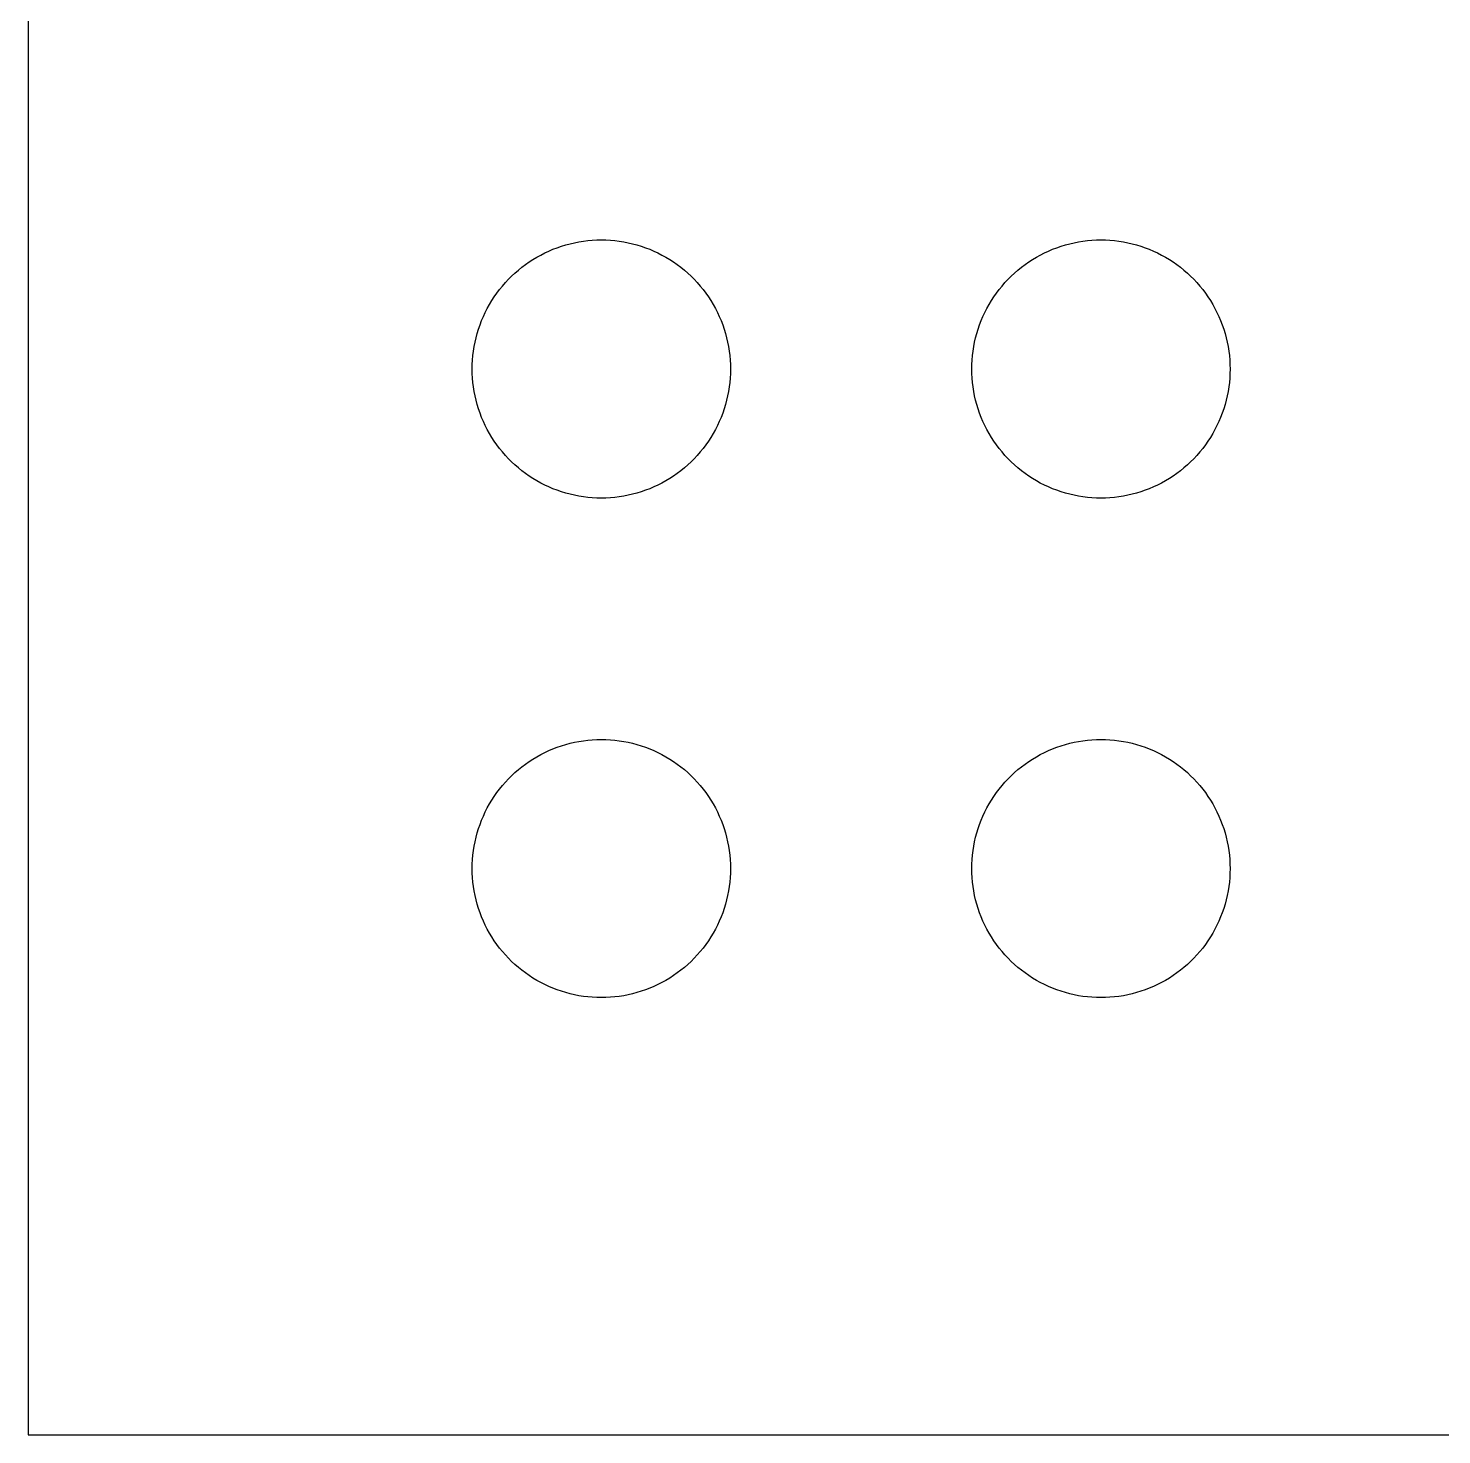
# Model space of a CAD drawing. Header units: metres. Extents: x -39 to 163, y -39 to 163.
# Drawn here: x -39 to 57.2, y -39 to 56.7 of the extents above; entities that cross this region are included whole.
import ezdxf

# ---------------------------------------------------------------- set-up
doc = ezdxf.new("R2010")
doc.units = ezdxf.units.M

msp = doc.modelspace()

# ---------------------------------------------------------------- linework, layer by layer
for p, q in [((-39, 163), (-39, -39)), ((-0.30667, 42.3196), (0, 42.325)), ((0, 42.325), (0.30667, 42.3196)), ((33.6933, 42.3196), (34, 42.325)), ((34, 42.325), (34.3067, 42.3196)), ((-4.12547, 41.2964), (-3.85217, 41.4356)), ((-3.85217, 41.4356), (-3.57419, 41.5653)), ((-3.57419, 41.5653), (-3.29185, 41.6851)), ((-3.29185, 41.6851), (-3.00549, 41.795)), ((-3.00549, 41.795), (-2.71548, 41.8949)), ((-2.71548, 41.8949), (-2.42215, 41.9846)), ((-2.42215, 41.9846), (-2.12589, 42.064)), ((-2.12589, 42.064), (-1.82701, 42.133)), ((-1.82701, 42.133), (-1.52592, 42.1915)), ((-1.52592, 42.1915), (-1.22298, 42.2395)), ((-1.22298, 42.2395), (-0.91853, 42.2769)), ((-0.91853, 42.2769), (-0.61298, 42.3036)), ((-0.61298, 42.3036), (-0.30667, 42.3196)), ((0.30667, 42.3196), (0.61298, 42.3036)), ((0.61298, 42.3036), (0.91853, 42.2769)), ((0.91853, 42.2769), (1.22298, 42.2395)), ((1.22298, 42.2395), (1.52592, 42.1915)), ((1.52592, 42.1915), (1.82701, 42.133)), ((1.82701, 42.133), (2.12589, 42.064)), ((2.12589, 42.064), (2.42215, 41.9846)), ((2.42215, 41.9846), (2.71548, 41.8949)), ((2.71548, 41.8949), (3.00549, 41.795)), ((3.00549, 41.795), (3.29185, 41.6851)), ((3.29185, 41.6851), (3.57419, 41.5653)), ((3.57419, 41.5653), (3.85217, 41.4356)), ((3.85217, 41.4356), (4.12547, 41.2964)), ((29.8745, 41.2964), (30.1478, 41.4356)), ((30.1478, 41.4356), (30.4258, 41.5653)), ((30.4258, 41.5653), (30.7081, 41.6851)), ((30.7081, 41.6851), (30.9945, 41.795)), ((30.9945, 41.795), (31.2845, 41.8949)), ((31.2845, 41.8949), (31.5778, 41.9846)), ((31.5778, 41.9846), (31.8741, 42.064)), ((31.8741, 42.064), (32.173, 42.133)), ((32.173, 42.133), (32.4741, 42.1915)), ((32.4741, 42.1915), (32.777, 42.2395)), ((32.777, 42.2395), (33.0815, 42.2769)), ((33.0815, 42.2769), (33.387, 42.3036)), ((33.387, 42.3036), (33.6933, 42.3196)), ((34.3067, 42.3196), (34.613, 42.3036)), ((34.613, 42.3036), (34.9185, 42.2769)), ((34.9185, 42.2769), (35.223, 42.2395)), ((35.223, 42.2395), (35.5259, 42.1915)), ((35.5259, 42.1915), (35.827, 42.133)), ((35.827, 42.133), (36.1259, 42.064)), ((36.1259, 42.064), (36.4221, 41.9846)), ((36.4221, 41.9846), (36.7155, 41.8949)), ((36.7155, 41.8949), (37.0055, 41.795)), ((37.0055, 41.795), (37.2919, 41.6851)), ((37.2919, 41.6851), (37.5742, 41.5653)), ((37.5742, 41.5653), (37.8522, 41.4356)), ((37.8522, 41.4356), (38.1255, 41.2964)), ((-5.64848, 40.2691), (-5.41011, 40.4621)), ((-5.41011, 40.4621), (-5.16516, 40.6467)), ((-5.16516, 40.6467), (-4.91389, 40.8227)), ((-4.91389, 40.8227), (-4.65666, 40.9897)), ((-4.65666, 40.9897), (-4.39374, 41.1477)), ((-4.39374, 41.1477), (-4.12547, 41.2964)), ((4.12547, 41.2964), (4.39374, 41.1477)), ((4.39374, 41.1477), (4.65666, 40.9897)), ((4.65666, 40.9897), (4.91389, 40.8227)), ((4.91389, 40.8227), (5.16516, 40.6467)), ((5.16516, 40.6467), (5.41011, 40.4621)), ((5.41011, 40.4621), (5.64848, 40.2691)), ((28.3515, 40.2691), (28.5899, 40.4621)), ((28.5899, 40.4621), (28.8348, 40.6467)), ((28.8348, 40.6467), (29.0861, 40.8227)), ((29.0861, 40.8227), (29.3433, 40.9897)), ((29.3433, 40.9897), (29.6062, 41.1477)), ((29.6062, 41.1477), (29.8745, 41.2964)), ((38.1255, 41.2964), (38.3937, 41.1477)), ((38.3937, 41.1477), (38.6567, 40.9897)), ((38.6567, 40.9897), (38.9139, 40.8227)), ((38.9139, 40.8227), (39.1652, 40.6467)), ((39.1652, 40.6467), (39.4101, 40.4621)), ((39.4101, 40.4621), (39.6485, 40.2691)), ((-6.53038, 39.4175), (-6.3212, 39.6418)), ((-6.3212, 39.6418), (-6.10431, 39.8587)), ((-6.10431, 39.8587), (-5.87997, 40.0679)), ((-5.87997, 40.0679), (-5.64848, 40.2691)), ((5.64848, 40.2691), (5.87997, 40.0679)), ((5.87997, 40.0679), (6.10431, 39.8587)), ((6.10431, 39.8587), (6.3212, 39.6418)), ((6.3212, 39.6418), (6.53038, 39.4175)), ((27.4696, 39.4175), (27.6788, 39.6418)), ((27.6788, 39.6418), (27.8957, 39.8587)), ((27.8957, 39.8587), (28.12, 40.0679)), ((28.12, 40.0679), (28.3515, 40.2691)), ((39.6485, 40.2691), (39.88, 40.0679)), ((39.88, 40.0679), (40.1043, 39.8587)), ((40.1043, 39.8587), (40.3212, 39.6418)), ((40.3212, 39.6418), (40.5304, 39.4175)), ((-7.28516, 38.4514), (-7.10922, 38.7027)), ((-7.10922, 38.7027), (-6.92464, 38.9476)), ((-6.92464, 38.9476), (-6.73161, 39.186)), ((-6.73161, 39.186), (-6.53038, 39.4175)), ((6.53038, 39.4175), (6.73161, 39.186)), ((6.73161, 39.186), (6.92464, 38.9476)), ((6.92464, 38.9476), (7.10922, 38.7027)), ((7.10922, 38.7027), (7.28516, 38.4514)), ((26.7148, 38.4514), (26.8908, 38.7027)), ((26.8908, 38.7027), (27.0753, 38.9476)), ((27.0753, 38.9476), (27.2684, 39.186)), ((27.2684, 39.186), (27.4696, 39.4175)), ((40.5304, 39.4175), (40.7316, 39.186)), ((40.7316, 39.186), (40.9246, 38.9476)), ((40.9246, 38.9476), (41.1092, 38.7027)), ((41.1092, 38.7027), (41.2852, 38.4514)), ((-7.89815, 37.3897), (-7.7589, 37.663)), ((-7.7589, 37.663), (-7.61018, 37.9312)), ((-7.61018, 37.9312), (-7.45221, 38.1942)), ((-7.45221, 38.1942), (-7.28516, 38.4514)), ((7.28516, 38.4514), (7.45221, 38.1942)), ((7.45221, 38.1942), (7.61018, 37.9312)), ((7.61018, 37.9312), (7.7589, 37.663)), ((7.7589, 37.663), (7.89815, 37.3897)), ((26.1018, 37.3897), (26.2411, 37.663)), ((26.2411, 37.663), (26.3898, 37.9312)), ((26.3898, 37.9312), (26.5478, 38.1942)), ((26.5478, 38.1942), (26.7148, 38.4514)), ((41.2852, 38.4514), (41.4522, 38.1942)), ((41.4522, 38.1942), (41.6102, 37.9312)), ((41.6102, 37.9312), (41.7589, 37.663)), ((41.7589, 37.663), (41.8981, 37.3897)), ((-8.25754, 36.543), (-8.14761, 36.8293)), ((-8.14761, 36.8293), (-8.02777, 37.1117)), ((-8.02777, 37.1117), (-7.89815, 37.3897)), ((7.89815, 37.3897), (8.02777, 37.1117)), ((8.02777, 37.1117), (8.14761, 36.8293)), ((8.14761, 36.8293), (8.25754, 36.543)), ((25.7424, 36.543), (25.8524, 36.8293)), ((25.8524, 36.8293), (25.9722, 37.1117)), ((25.9722, 37.1117), (26.1018, 37.3897)), ((41.8981, 37.3897), (42.0278, 37.1117)), ((42.0278, 37.1117), (42.1476, 36.8293)), ((42.1476, 36.8293), (42.2575, 36.543)), ((-8.59546, 35.3645), (-8.52646, 35.6634)), ((-8.52646, 35.6634), (-8.44708, 35.9597)), ((-8.44708, 35.9597), (-8.35741, 36.253)), ((-8.35741, 36.253), (-8.25754, 36.543)), ((8.25754, 36.543), (8.35741, 36.253)), ((8.35741, 36.253), (8.44708, 35.9597)), ((8.44708, 35.9597), (8.52646, 35.6634)), ((8.52646, 35.6634), (8.59546, 35.3645)), ((25.4045, 35.3645), (25.4735, 35.6634)), ((25.4735, 35.6634), (25.5529, 35.9597)), ((25.5529, 35.9597), (25.6426, 36.253)), ((25.6426, 36.253), (25.7424, 36.543)), ((42.2575, 36.543), (42.3574, 36.253)), ((42.3574, 36.253), (42.4471, 35.9597)), ((42.4471, 35.9597), (42.5265, 35.6634)), ((42.5265, 35.6634), (42.5955, 35.3645)), ((-8.73935, 34.456), (-8.70198, 34.7605)), ((-8.70198, 34.7605), (-8.65399, 35.0634)), ((-8.65399, 35.0634), (-8.59546, 35.3645)), ((8.59546, 35.3645), (8.65399, 35.0634)), ((8.65399, 35.0634), (8.70198, 34.7605)), ((8.70198, 34.7605), (8.73935, 34.456)), ((25.2606, 34.456), (25.298, 34.7605)), ((25.298, 34.7605), (25.346, 35.0634)), ((25.346, 35.0634), (25.4045, 35.3645)), ((42.5955, 35.3645), (42.654, 35.0634)), ((42.654, 35.0634), (42.702, 34.7605)), ((42.702, 34.7605), (42.7393, 34.456)), ((-8.78749, 33.5375), (-8.78214, 33.8442)), ((-8.78214, 33.8442), (-8.76608, 34.1505)), ((-8.76608, 34.1505), (-8.73935, 34.456)), ((8.73935, 34.456), (8.76608, 34.1505)), ((8.76608, 34.1505), (8.78214, 33.8442)), ((8.78214, 33.8442), (8.78749, 33.5375)), ((25.2125, 33.5375), (25.2178, 33.8442)), ((25.2178, 33.8442), (25.2339, 34.1505)), ((25.2339, 34.1505), (25.2606, 34.456)), ((42.7393, 34.456), (42.7661, 34.1505)), ((42.7661, 34.1505), (42.7821, 33.8442)), ((42.7821, 33.8442), (42.7875, 33.5375)), ((-8.78214, 33.2308), (-8.78749, 33.5375)), ((-8.76608, 32.9245), (-8.78214, 33.2308)), ((-8.73935, 32.6189), (-8.76608, 32.9245)), ((8.76608, 32.9245), (8.73935, 32.6189)), ((8.78214, 33.2308), (8.76608, 32.9245)), ((8.78749, 33.5375), (8.78214, 33.2308)), ((25.2178, 33.2308), (25.2125, 33.5375)), ((25.2339, 32.9245), (25.2178, 33.2308)), ((25.2606, 32.6189), (25.2339, 32.9245)), ((42.7661, 32.9245), (42.7393, 32.6189)), ((42.7821, 33.2308), (42.7661, 32.9245)), ((42.7875, 33.5375), (42.7821, 33.2308)), ((-8.70198, 32.3145), (-8.73935, 32.6189)), ((-8.65399, 32.0116), (-8.70198, 32.3145)), ((-8.59546, 31.7105), (-8.65399, 32.0116)), ((8.65399, 32.0116), (8.59546, 31.7105)), ((8.70198, 32.3145), (8.65399, 32.0116)), ((8.73935, 32.6189), (8.70198, 32.3145)), ((25.298, 32.3145), (25.2606, 32.6189)), ((25.346, 32.0116), (25.298, 32.3145)), ((25.4045, 31.7105), (25.346, 32.0116)), ((42.654, 32.0116), (42.5955, 31.7105)), ((42.702, 32.3145), (42.654, 32.0116)), ((42.7393, 32.6189), (42.702, 32.3145)), ((-8.52646, 31.4116), (-8.59546, 31.7105)), ((-8.44708, 31.1153), (-8.52646, 31.4116)), ((-8.35741, 30.822), (-8.44708, 31.1153)), ((-8.25754, 30.532), (-8.35741, 30.822)), ((8.35741, 30.822), (8.25754, 30.532)), ((8.44708, 31.1153), (8.35741, 30.822)), ((8.52646, 31.4116), (8.44708, 31.1153)), ((8.59546, 31.7105), (8.52646, 31.4116)), ((25.4735, 31.4116), (25.4045, 31.7105)), ((25.5529, 31.1153), (25.4735, 31.4116)), ((25.6426, 30.822), (25.5529, 31.1153)), ((25.7424, 30.532), (25.6426, 30.822)), ((42.3574, 30.822), (42.2575, 30.532)), ((42.4471, 31.1153), (42.3574, 30.822)), ((42.5265, 31.4116), (42.4471, 31.1153)), ((42.5955, 31.7105), (42.5265, 31.4116)), ((-8.14761, 30.2456), (-8.25754, 30.532)), ((-8.02777, 29.9633), (-8.14761, 30.2456)), ((-7.89815, 29.6853), (-8.02777, 29.9633)), ((8.02777, 29.9633), (7.89815, 29.6853)), ((8.14761, 30.2456), (8.02777, 29.9633)), ((8.25754, 30.532), (8.14761, 30.2456)), ((25.8524, 30.2456), (25.7424, 30.532)), ((25.9722, 29.9633), (25.8524, 30.2456)), ((26.1018, 29.6853), (25.9722, 29.9633)), ((42.0278, 29.9633), (41.8981, 29.6853)), ((42.1476, 30.2456), (42.0278, 29.9633)), ((42.2575, 30.532), (42.1476, 30.2456)), ((-7.7589, 29.412), (-7.89815, 29.6853)), ((-7.61018, 29.1437), (-7.7589, 29.412)), ((-7.45221, 28.8808), (-7.61018, 29.1437)), ((-7.28516, 28.6236), (-7.45221, 28.8808)), ((7.45221, 28.8808), (7.28516, 28.6236)), ((7.61018, 29.1437), (7.45221, 28.8808)), ((7.7589, 29.412), (7.61018, 29.1437)), ((7.89815, 29.6853), (7.7589, 29.412)), ((26.2411, 29.412), (26.1018, 29.6853)), ((26.3898, 29.1437), (26.2411, 29.412)), ((26.5478, 28.8808), (26.3898, 29.1437)), ((26.7148, 28.6236), (26.5478, 28.8808)), ((41.4522, 28.8808), (41.2852, 28.6236)), ((41.6102, 29.1437), (41.4522, 28.8808)), ((41.7589, 29.412), (41.6102, 29.1437)), ((41.8981, 29.6853), (41.7589, 29.412)), ((-7.10922, 28.3723), (-7.28516, 28.6236)), ((-6.92464, 28.1274), (-7.10922, 28.3723)), ((-6.73161, 27.889), (-6.92464, 28.1274)), ((6.92464, 28.1274), (6.73161, 27.889)), ((7.10922, 28.3723), (6.92464, 28.1274)), ((7.28516, 28.6236), (7.10922, 28.3723)), ((26.8908, 28.3723), (26.7148, 28.6236)), ((27.0753, 28.1274), (26.8908, 28.3723)), ((27.2684, 27.889), (27.0753, 28.1274)), ((40.9246, 28.1274), (40.7316, 27.889)), ((41.1092, 28.3723), (40.9246, 28.1274)), ((41.2852, 28.6236), (41.1092, 28.3723)), ((-6.53038, 27.6575), (-6.73161, 27.889)), ((-6.3212, 27.4332), (-6.53038, 27.6575)), ((-6.10431, 27.2163), (-6.3212, 27.4332)), ((-5.87997, 27.0071), (-6.10431, 27.2163)), ((-5.64848, 26.8059), (-5.87997, 27.0071)), ((5.87997, 27.0071), (5.64848, 26.8059)), ((6.10431, 27.2163), (5.87997, 27.0071)), ((6.3212, 27.4332), (6.10431, 27.2163)), ((6.53038, 27.6575), (6.3212, 27.4332)), ((6.73161, 27.889), (6.53038, 27.6575)), ((27.4696, 27.6575), (27.2684, 27.889)), ((27.6788, 27.4332), (27.4696, 27.6575)), ((27.8957, 27.2163), (27.6788, 27.4332)), ((28.12, 27.0071), (27.8957, 27.2163)), ((28.3515, 26.8059), (28.12, 27.0071)), ((39.88, 27.0071), (39.6485, 26.8059)), ((40.1043, 27.2163), (39.88, 27.0071)), ((40.3212, 27.4332), (40.1043, 27.2163)), ((40.5304, 27.6575), (40.3212, 27.4332)), ((40.7316, 27.889), (40.5304, 27.6575)), ((-5.41011, 26.6129), (-5.64848, 26.8059)), ((-5.16516, 26.4283), (-5.41011, 26.6129)), ((-4.91389, 26.2523), (-5.16516, 26.4283)), ((-4.65666, 26.0853), (-4.91389, 26.2523)), ((-4.39374, 25.9273), (-4.65666, 26.0853)), ((4.65666, 26.0853), (4.39374, 25.9273)), ((4.91389, 26.2523), (4.65666, 26.0853)), ((5.16516, 26.4283), (4.91389, 26.2523)), ((5.41011, 26.6129), (5.16516, 26.4283)), ((5.64848, 26.8059), (5.41011, 26.6129)), ((28.5899, 26.6129), (28.3515, 26.8059)), ((28.8348, 26.4283), (28.5899, 26.6129)), ((29.0861, 26.2523), (28.8348, 26.4283)), ((29.3433, 26.0853), (29.0861, 26.2523)), ((29.6062, 25.9273), (29.3433, 26.0853)), ((38.6567, 26.0853), (38.3937, 25.9273)), ((38.9139, 26.2523), (38.6567, 26.0853)), ((39.1652, 26.4283), (38.9139, 26.2523)), ((39.4101, 26.6129), (39.1652, 26.4283)), ((39.6485, 26.8059), (39.4101, 26.6129)), ((-4.12547, 25.7786), (-4.39374, 25.9273)), ((-3.85217, 25.6393), (-4.12547, 25.7786)), ((-3.57419, 25.5097), (-3.85217, 25.6393)), ((-3.29185, 25.3899), (-3.57419, 25.5097)), ((-3.00549, 25.2799), (-3.29185, 25.3899)), ((-2.71548, 25.1801), (-3.00549, 25.2799)), ((-2.42215, 25.0904), (-2.71548, 25.1801)), ((-2.12589, 25.011), (-2.42215, 25.0904)), ((-1.82701, 24.942), (-2.12589, 25.011)), ((2.12589, 25.011), (1.82701, 24.942)), ((2.42215, 25.0904), (2.12589, 25.011)), ((2.71548, 25.1801), (2.42215, 25.0904)), ((3.00549, 25.2799), (2.71548, 25.1801)), ((3.29185, 25.3899), (3.00549, 25.2799)), ((3.57419, 25.5097), (3.29185, 25.3899)), ((3.85217, 25.6393), (3.57419, 25.5097)), ((4.12547, 25.7786), (3.85217, 25.6393)), ((4.39374, 25.9273), (4.12547, 25.7786)), ((29.8745, 25.7786), (29.6062, 25.9273)), ((30.1478, 25.6393), (29.8745, 25.7786)), ((30.4258, 25.5097), (30.1478, 25.6393)), ((30.7081, 25.3899), (30.4258, 25.5097)), ((30.9945, 25.2799), (30.7081, 25.3899)), ((31.2845, 25.1801), (30.9945, 25.2799)), ((31.5778, 25.0904), (31.2845, 25.1801)), ((31.8741, 25.011), (31.5778, 25.0904)), ((32.173, 24.942), (31.8741, 25.011)), ((36.1259, 25.011), (35.827, 24.942)), ((36.4221, 25.0904), (36.1259, 25.011)), ((36.7155, 25.1801), (36.4221, 25.0904)), ((37.0055, 25.2799), (36.7155, 25.1801)), ((37.2919, 25.3899), (37.0055, 25.2799)), ((37.5742, 25.5097), (37.2919, 25.3899)), ((37.8522, 25.6393), (37.5742, 25.5097)), ((38.1255, 25.7786), (37.8522, 25.6393)), ((38.3937, 25.9273), (38.1255, 25.7786)), ((-1.52592, 24.8835), (-1.82701, 24.942)), ((-1.22298, 24.8355), (-1.52592, 24.8835)), ((-0.91853, 24.7981), (-1.22298, 24.8355)), ((-0.61298, 24.7714), (-0.91853, 24.7981)), ((-0.30667, 24.7553), (-0.61298, 24.7714)), ((0, 24.75), (-0.30667, 24.7553)), ((0.30667, 24.7553), (0, 24.75)), ((0.61298, 24.7714), (0.30667, 24.7553)), ((0.91853, 24.7981), (0.61298, 24.7714)), ((1.22298, 24.8355), (0.91853, 24.7981)), ((1.52592, 24.8835), (1.22298, 24.8355)), ((1.82701, 24.942), (1.52592, 24.8835)), ((32.4741, 24.8835), (32.173, 24.942)), ((32.777, 24.8355), (32.4741, 24.8835)), ((33.0815, 24.7981), (32.777, 24.8355)), ((33.387, 24.7714), (33.0815, 24.7981)), ((33.6933, 24.7553), (33.387, 24.7714)), ((34, 24.75), (33.6933, 24.7553)), ((34.3067, 24.7553), (34, 24.75)), ((34.613, 24.7714), (34.3067, 24.7553)), ((34.9185, 24.7981), (34.613, 24.7714)), ((35.223, 24.8355), (34.9185, 24.7981)), ((35.5259, 24.8835), (35.223, 24.8355)), ((35.827, 24.942), (35.5259, 24.8835)), ((-3.29185, 7.68512), (-3.00549, 7.79504)), ((-3.00549, 7.79504), (-2.71548, 7.8949)), ((-2.71548, 7.8949), (-2.42215, 7.98457)), ((-2.42215, 7.98457), (-2.12589, 8.06396)), ((-2.12589, 8.06396), (-1.82701, 8.13297)), ((-1.82701, 8.13297), (-1.52592, 8.1915)), ((-1.52592, 8.1915), (-1.22298, 8.23947)), ((-1.22298, 8.23947), (-0.91853, 8.27686)), ((-0.91853, 8.27686), (-0.61298, 8.30359)), ((-0.61298, 8.30359), (-0.30667, 8.31964)), ((-0.30667, 8.31964), (0, 8.325)), ((0, 8.325), (0.30667, 8.31964)), ((0.30667, 8.31964), (0.61298, 8.30359)), ((0.61298, 8.30359), (0.91853, 8.27686)), ((0.91853, 8.27686), (1.22298, 8.23947)), ((1.22298, 8.23947), (1.52592, 8.1915)), ((1.52592, 8.1915), (1.82701, 8.13297)), ((1.82701, 8.13297), (2.12589, 8.06396)), ((2.12589, 8.06396), (2.42215, 7.98457)), ((2.42215, 7.98457), (2.71548, 7.8949)), ((2.71548, 7.8949), (3.00549, 7.79504)), ((3.00549, 7.79504), (3.29185, 7.68512)), ((30.7081, 7.68512), (30.9945, 7.79504)), ((30.9945, 7.79504), (31.2845, 7.8949)), ((31.2845, 7.8949), (31.5778, 7.98457)), ((31.5778, 7.98457), (31.8741, 8.06396)), ((31.8741, 8.06396), (32.173, 8.13297)), ((32.173, 8.13297), (32.4741, 8.1915)), ((32.4741, 8.1915), (32.777, 8.23947)), ((32.777, 8.23947), (33.0815, 8.27686)), ((33.0815, 8.27686), (33.387, 8.30359)), ((33.387, 8.30359), (33.6933, 8.31964)), ((33.6933, 8.31964), (34, 8.325)), ((34, 8.325), (34.3067, 8.31964)), ((34.3067, 8.31964), (34.613, 8.30359)), ((34.613, 8.30359), (34.9185, 8.27686)), ((34.9185, 8.27686), (35.223, 8.23947)), ((35.223, 8.23947), (35.5259, 8.1915)), ((35.5259, 8.1915), (35.827, 8.13297)), ((35.827, 8.13297), (36.1259, 8.06396)), ((36.1259, 8.06396), (36.4221, 7.98457)), ((36.4221, 7.98457), (36.7155, 7.8949)), ((36.7155, 7.8949), (37.0055, 7.79504)), ((37.0055, 7.79504), (37.2919, 7.68512)), ((-5.16516, 6.64673), (-4.91389, 6.82266)), ((-4.91389, 6.82266), (-4.65666, 6.98972)), ((-4.65666, 6.98972), (-4.39374, 7.14769)), ((-4.39374, 7.14769), (-4.12547, 7.29639)), ((-4.12547, 7.29639), (-3.85217, 7.43564)), ((-3.85217, 7.43564), (-3.57419, 7.56528)), ((-3.57419, 7.56528), (-3.29185, 7.68512)), ((3.29185, 7.68512), (3.57419, 7.56528)), ((3.57419, 7.56528), (3.85217, 7.43564)), ((3.85217, 7.43564), (4.12547, 7.29639)), ((4.12547, 7.29639), (4.39374, 7.14769)), ((4.39374, 7.14769), (4.65666, 6.98972)), ((4.65666, 6.98972), (4.91389, 6.82266)), ((4.91389, 6.82266), (5.16516, 6.64673)), ((28.8348, 6.64673), (29.0861, 6.82266)), ((29.0861, 6.82266), (29.3433, 6.98972)), ((29.3433, 6.98972), (29.6062, 7.14769)), ((29.6062, 7.14769), (29.8745, 7.29639)), ((29.8745, 7.29639), (30.1478, 7.43564)), ((30.1478, 7.43564), (30.4258, 7.56528)), ((30.4258, 7.56528), (30.7081, 7.68512)), ((37.2919, 7.68512), (37.5742, 7.56528)), ((37.5742, 7.56528), (37.8522, 7.43564)), ((37.8522, 7.43564), (38.1255, 7.29639)), ((38.1255, 7.29639), (38.3937, 7.14769)), ((38.3937, 7.14769), (38.6567, 6.98972)), ((38.6567, 6.98972), (38.9139, 6.82266)), ((38.9139, 6.82266), (39.1652, 6.64673)), ((-6.3212, 5.6418), (-6.10431, 5.85869)), ((-6.10431, 5.85869), (-5.87997, 6.06787)), ((-5.87997, 6.06787), (-5.64848, 6.2691)), ((-5.64848, 6.2691), (-5.41011, 6.46214)), ((-5.41011, 6.46214), (-5.16516, 6.64673)), ((5.16516, 6.64673), (5.41011, 6.46214)), ((5.41011, 6.46214), (5.64848, 6.2691)), ((5.64848, 6.2691), (5.87997, 6.06787)), ((5.87997, 6.06787), (6.10431, 5.85869)), ((6.10431, 5.85869), (6.3212, 5.6418)), ((27.6788, 5.6418), (27.8957, 5.85869)), ((27.8957, 5.85869), (28.12, 6.06787)), ((28.12, 6.06787), (28.3515, 6.2691)), ((28.3515, 6.2691), (28.5899, 6.46214)), ((28.5899, 6.46214), (28.8348, 6.64673)), ((39.1652, 6.64673), (39.4101, 6.46214)), ((39.4101, 6.46214), (39.6485, 6.2691)), ((39.6485, 6.2691), (39.88, 6.06787)), ((39.88, 6.06787), (40.1043, 5.85869)), ((40.1043, 5.85869), (40.3212, 5.6418)), ((-7.10922, 4.70265), (-6.92464, 4.94762)), ((-6.92464, 4.94762), (-6.73161, 5.18599)), ((-6.73161, 5.18599), (-6.53038, 5.41748)), ((-6.53038, 5.41748), (-6.3212, 5.6418)), ((6.3212, 5.6418), (6.53038, 5.41748)), ((6.53038, 5.41748), (6.73161, 5.18599)), ((6.73161, 5.18599), (6.92464, 4.94762)), ((6.92464, 4.94762), (7.10922, 4.70265)), ((26.8908, 4.70265), (27.0753, 4.94762)), ((27.0753, 4.94762), (27.2684, 5.18599)), ((27.2684, 5.18599), (27.4696, 5.41748)), ((27.4696, 5.41748), (27.6788, 5.6418)), ((40.3212, 5.6418), (40.5304, 5.41748)), ((40.5304, 5.41748), (40.7316, 5.18599)), ((40.7316, 5.18599), (40.9246, 4.94762)), ((40.9246, 4.94762), (41.1092, 4.70265)), ((-7.7589, 3.66298), (-7.61018, 3.93124)), ((-7.61018, 3.93124), (-7.45221, 4.19415)), ((-7.45221, 4.19415), (-7.28516, 4.4514)), ((-7.28516, 4.4514), (-7.10922, 4.70265)), ((7.10922, 4.70265), (7.28516, 4.4514)), ((7.28516, 4.4514), (7.45221, 4.19415)), ((7.45221, 4.19415), (7.61018, 3.93124)), ((7.61018, 3.93124), (7.7589, 3.66298)), ((26.2411, 3.66298), (26.3898, 3.93124)), ((26.3898, 3.93124), (26.5478, 4.19415)), ((26.5478, 4.19415), (26.7148, 4.4514)), ((26.7148, 4.4514), (26.8908, 4.70265)), ((41.1092, 4.70265), (41.2852, 4.4514)), ((41.2852, 4.4514), (41.4522, 4.19415)), ((41.4522, 4.19415), (41.6102, 3.93124)), ((41.6102, 3.93124), (41.7589, 3.66298)), ((-8.14761, 2.82935), (-8.02777, 3.11169)), ((-8.02777, 3.11169), (-7.89815, 3.38968)), ((-7.89815, 3.38968), (-7.7589, 3.66298)), ((7.7589, 3.66298), (7.89815, 3.38968)), ((7.89815, 3.38968), (8.02777, 3.11169)), ((8.02777, 3.11169), (8.14761, 2.82935)), ((25.8524, 2.82935), (25.9722, 3.11169)), ((25.9722, 3.11169), (26.1018, 3.38968)), ((26.1018, 3.38968), (26.2411, 3.66298)), ((41.7589, 3.66298), (41.8981, 3.38968)), ((41.8981, 3.38968), (42.0278, 3.11169)), ((42.0278, 3.11169), (42.1476, 2.82935)), ((-8.52646, 1.66338), (-8.44708, 1.95966)), ((-8.44708, 1.95966), (-8.35741, 2.25298)), ((-8.35741, 2.25298), (-8.25754, 2.543)), ((-8.25754, 2.543), (-8.14761, 2.82935)), ((8.14761, 2.82935), (8.25754, 2.543)), ((8.25754, 2.543), (8.35741, 2.25298)), ((8.35741, 2.25298), (8.44708, 1.95966)), ((8.44708, 1.95966), (8.52646, 1.66338)), ((25.4735, 1.66338), (25.5529, 1.95966)), ((25.5529, 1.95966), (25.6426, 2.25298)), ((25.6426, 2.25298), (25.7424, 2.543)), ((25.7424, 2.543), (25.8524, 2.82935)), ((42.1476, 2.82935), (42.2575, 2.543)), ((42.2575, 2.543), (42.3574, 2.25298)), ((42.3574, 2.25298), (42.4471, 1.95966)), ((42.4471, 1.95966), (42.5265, 1.66338)), ((-8.70198, 0.76048), (-8.65399, 1.06343)), ((-8.65399, 1.06343), (-8.59546, 1.36452)), ((-8.59546, 1.36452), (-8.52646, 1.66338)), ((8.52646, 1.66338), (8.59546, 1.36452)), ((8.59546, 1.36452), (8.65399, 1.06343)), ((8.65399, 1.06343), (8.70198, 0.76048)), ((25.298, 0.76048), (25.346, 1.06343)), ((25.346, 1.06343), (25.4045, 1.36452)), ((25.4045, 1.36452), (25.4735, 1.66338)), ((42.5265, 1.66338), (42.5955, 1.36452)), ((42.5955, 1.36452), (42.654, 1.06343)), ((42.654, 1.06343), (42.702, 0.76048)), ((-8.78214, -0.15581), (-8.76608, 0.15048)), ((-8.76608, 0.15048), (-8.73935, 0.45604)), ((-8.73935, 0.45604), (-8.70198, 0.76048)), ((8.70198, 0.76048), (8.73935, 0.45604)), ((8.73935, 0.45604), (8.76608, 0.15048)), ((8.76608, 0.15048), (8.78214, -0.15581)), ((25.2178, -0.15581), (25.2339, 0.15048)), ((25.2339, 0.15048), (25.2606, 0.45604)), ((25.2606, 0.45604), (25.298, 0.76048)), ((42.702, 0.76048), (42.7393, 0.45604)), ((42.7393, 0.45604), (42.7661, 0.15048)), ((42.7661, 0.15048), (42.7821, -0.15581)), ((-8.78749, -0.46249), (-8.78214, -0.15581)), ((-8.78214, -0.76916), (-8.78749, -0.46249)), ((-8.76608, -1.07547), (-8.78214, -0.76916)), ((8.78214, -0.76916), (8.76608, -1.07547)), ((8.78214, -0.15581), (8.78749, -0.46249)), ((8.78749, -0.46249), (8.78214, -0.76916)), ((25.2125, -0.46249), (25.2178, -0.15581)), ((25.2178, -0.76916), (25.2125, -0.46249)), ((25.2339, -1.07547), (25.2178, -0.76916)), ((42.7821, -0.76916), (42.7661, -1.07547)), ((42.7821, -0.15581), (42.7875, -0.46249)), ((42.7875, -0.46249), (42.7821, -0.76916)), ((-8.73935, -1.38104), (-8.76608, -1.07547)), ((-8.70198, -1.68547), (-8.73935, -1.38104)), ((-8.65399, -1.98842), (-8.70198, -1.68547)), ((8.70198, -1.68547), (8.65399, -1.98842)), ((8.73935, -1.38104), (8.70198, -1.68547)), ((8.76608, -1.07547), (8.73935, -1.38104)), ((25.2606, -1.38104), (25.2339, -1.07547)), ((25.298, -1.68547), (25.2606, -1.38104)), ((25.346, -1.98842), (25.298, -1.68547)), ((42.702, -1.68547), (42.654, -1.98842)), ((42.7393, -1.38104), (42.702, -1.68547)), ((42.7661, -1.07547), (42.7393, -1.38104)), ((-8.59546, -2.28952), (-8.65399, -1.98842)), ((-8.52646, -2.58838), (-8.59546, -2.28952)), ((-8.44708, -2.88466), (-8.52646, -2.58838)), ((-8.35741, -3.17798), (-8.44708, -2.88466)), ((8.44708, -2.88466), (8.35741, -3.17798)), ((8.52646, -2.58838), (8.44708, -2.88466)), ((8.59546, -2.28952), (8.52646, -2.58838)), ((8.65399, -1.98842), (8.59546, -2.28952)), ((25.4045, -2.28952), (25.346, -1.98842)), ((25.4735, -2.58838), (25.4045, -2.28952)), ((25.5529, -2.88466), (25.4735, -2.58838)), ((25.6426, -3.17798), (25.5529, -2.88466)), ((42.4471, -2.88466), (42.3574, -3.17798)), ((42.5265, -2.58838), (42.4471, -2.88466)), ((42.5955, -2.28952), (42.5265, -2.58838)), ((42.654, -1.98842), (42.5955, -2.28952)), ((-8.25754, -3.46799), (-8.35741, -3.17798)), ((-8.14761, -3.75435), (-8.25754, -3.46799)), ((-8.02777, -4.0367), (-8.14761, -3.75435)), ((8.14761, -3.75435), (8.02777, -4.0367)), ((8.25754, -3.46799), (8.14761, -3.75435)), ((8.35741, -3.17798), (8.25754, -3.46799)), ((25.7424, -3.46799), (25.6426, -3.17798)), ((25.8524, -3.75435), (25.7424, -3.46799)), ((25.9722, -4.0367), (25.8524, -3.75435)), ((42.1476, -3.75435), (42.0278, -4.0367)), ((42.2575, -3.46799), (42.1476, -3.75435)), ((42.3574, -3.17798), (42.2575, -3.46799)), ((-7.89815, -4.31468), (-8.02777, -4.0367)), ((-7.7589, -4.58797), (-7.89815, -4.31468)), ((-7.61018, -4.85625), (-7.7589, -4.58797)), ((7.7589, -4.58797), (7.61018, -4.85625)), ((7.89815, -4.31468), (7.7589, -4.58797)), ((8.02777, -4.0367), (7.89815, -4.31468)), ((26.1018, -4.31468), (25.9722, -4.0367)), ((26.2411, -4.58797), (26.1018, -4.31468)), ((26.3898, -4.85625), (26.2411, -4.58797)), ((41.7589, -4.58797), (41.6102, -4.85625)), ((41.8981, -4.31468), (41.7589, -4.58797)), ((42.0278, -4.0367), (41.8981, -4.31468)), ((-7.45221, -5.11916), (-7.61018, -4.85625)), ((-7.28516, -5.3764), (-7.45221, -5.11916)), ((-7.10922, -5.62766), (-7.28516, -5.3764)), ((-6.92464, -5.87262), (-7.10922, -5.62766)), ((7.10922, -5.62766), (6.92464, -5.87262)), ((7.28516, -5.3764), (7.10922, -5.62766)), ((7.45221, -5.11916), (7.28516, -5.3764)), ((7.61018, -4.85625), (7.45221, -5.11916)), ((26.5478, -5.11916), (26.3898, -4.85625)), ((26.7148, -5.3764), (26.5478, -5.11916)), ((26.8908, -5.62766), (26.7148, -5.3764)), ((27.0753, -5.87262), (26.8908, -5.62766)), ((41.1092, -5.62766), (40.9246, -5.87262)), ((41.2852, -5.3764), (41.1092, -5.62766)), ((41.4522, -5.11916), (41.2852, -5.3764)), ((41.6102, -4.85625), (41.4522, -5.11916)), ((-6.73161, -6.11099), (-6.92464, -5.87262)), ((-6.53038, -6.34248), (-6.73161, -6.11099)), ((-6.3212, -6.5668), (-6.53038, -6.34248)), ((-6.10431, -6.78369), (-6.3212, -6.5668)), ((6.3212, -6.5668), (6.10431, -6.78369)), ((6.53038, -6.34248), (6.3212, -6.5668)), ((6.73161, -6.11099), (6.53038, -6.34248)), ((6.92464, -5.87262), (6.73161, -6.11099)), ((27.2684, -6.11099), (27.0753, -5.87262)), ((27.4696, -6.34248), (27.2684, -6.11099)), ((27.6788, -6.5668), (27.4696, -6.34248)), ((27.8957, -6.78369), (27.6788, -6.5668)), ((40.3212, -6.5668), (40.1043, -6.78369)), ((40.5304, -6.34248), (40.3212, -6.5668)), ((40.7316, -6.11099), (40.5304, -6.34248)), ((40.9246, -5.87262), (40.7316, -6.11099)), ((-5.87997, -6.99287), (-6.10431, -6.78369)), ((-5.64848, -7.19411), (-5.87997, -6.99287)), ((-5.41011, -7.38713), (-5.64848, -7.19411)), ((-5.16516, -7.57173), (-5.41011, -7.38713)), ((-4.91389, -7.74767), (-5.16516, -7.57173)), ((5.16516, -7.57173), (4.91389, -7.74767)), ((5.41011, -7.38713), (5.16516, -7.57173)), ((5.64848, -7.19411), (5.41011, -7.38713)), ((5.87997, -6.99287), (5.64848, -7.19411)), ((6.10431, -6.78369), (5.87997, -6.99287)), ((28.12, -6.99287), (27.8957, -6.78369)), ((28.3515, -7.19411), (28.12, -6.99287)), ((28.5899, -7.38713), (28.3515, -7.19411)), ((28.8348, -7.57173), (28.5899, -7.38713)), ((29.0861, -7.74767), (28.8348, -7.57173)), ((39.1652, -7.57173), (38.9139, -7.74767)), ((39.4101, -7.38713), (39.1652, -7.57173)), ((39.6485, -7.19411), (39.4101, -7.38713)), ((39.88, -6.99287), (39.6485, -7.19411)), ((40.1043, -6.78369), (39.88, -6.99287)), ((-4.65666, -7.91472), (-4.91389, -7.74767)), ((-4.39374, -8.07269), (-4.65666, -7.91472)), ((-4.12547, -8.22139), (-4.39374, -8.07269)), ((-3.85217, -8.36064), (-4.12547, -8.22139)), ((-3.57419, -8.49028), (-3.85217, -8.36064)), ((-3.29185, -8.61012), (-3.57419, -8.49028)), ((-3.00549, -8.72005), (-3.29185, -8.61012)), ((3.29185, -8.61012), (3.00549, -8.72005)), ((3.57419, -8.49028), (3.29185, -8.61012)), ((3.85217, -8.36064), (3.57419, -8.49028)), ((4.12547, -8.22139), (3.85217, -8.36064)), ((4.39374, -8.07269), (4.12547, -8.22139)), ((4.65666, -7.91472), (4.39374, -8.07269)), ((4.91389, -7.74767), (4.65666, -7.91472)), ((29.3433, -7.91472), (29.0861, -7.74767)), ((29.6062, -8.07269), (29.3433, -7.91472)), ((29.8745, -8.22139), (29.6062, -8.07269)), ((30.1478, -8.36064), (29.8745, -8.22139)), ((30.4258, -8.49028), (30.1478, -8.36064)), ((30.7081, -8.61012), (30.4258, -8.49028)), ((30.9945, -8.72005), (30.7081, -8.61012)), ((37.2919, -8.61012), (37.0055, -8.72005)), ((37.5742, -8.49028), (37.2919, -8.61012)), ((37.8522, -8.36064), (37.5742, -8.49028)), ((38.1255, -8.22139), (37.8522, -8.36064)), ((38.3937, -8.07269), (38.1255, -8.22139)), ((38.6567, -7.91472), (38.3937, -8.07269)), ((38.9139, -7.74767), (38.6567, -7.91472)), ((-2.71548, -8.8199), (-3.00549, -8.72005)), ((-2.42215, -8.90958), (-2.71548, -8.8199)), ((-2.12589, -8.98897), (-2.42215, -8.90958)), ((-1.82701, -9.05797), (-2.12589, -8.98897)), ((-1.52592, -9.11649), (-1.82701, -9.05797)), ((-1.22298, -9.16447), (-1.52592, -9.11649)), ((-0.91853, -9.20186), (-1.22298, -9.16447)), ((-0.61298, -9.22859), (-0.91853, -9.20186)), ((-0.30667, -9.24464), (-0.61298, -9.22859)), ((0, -9.25), (-0.30667, -9.24464)), ((0.30667, -9.24464), (0, -9.25)), ((0.61298, -9.22859), (0.30667, -9.24464)), ((0.91853, -9.20186), (0.61298, -9.22859)), ((1.22298, -9.16447), (0.91853, -9.20186)), ((1.52592, -9.11649), (1.22298, -9.16447)), ((1.82701, -9.05797), (1.52592, -9.11649)), ((2.12589, -8.98897), (1.82701, -9.05797)), ((2.42215, -8.90958), (2.12589, -8.98897)), ((2.71548, -8.8199), (2.42215, -8.90958)), ((3.00549, -8.72005), (2.71548, -8.8199)), ((31.2845, -8.8199), (30.9945, -8.72005)), ((31.5778, -8.90958), (31.2845, -8.8199)), ((31.8741, -8.98897), (31.5778, -8.90958)), ((32.173, -9.05797), (31.8741, -8.98897)), ((32.4741, -9.11649), (32.173, -9.05797)), ((32.777, -9.16447), (32.4741, -9.11649)), ((33.0815, -9.20186), (32.777, -9.16447)), ((33.387, -9.22859), (33.0815, -9.20186)), ((33.6933, -9.24464), (33.387, -9.22859)), ((34, -9.25), (33.6933, -9.24464)), ((34.3067, -9.24464), (34, -9.25)), ((34.613, -9.22859), (34.3067, -9.24464)), ((34.9185, -9.20186), (34.613, -9.22859)), ((35.223, -9.16447), (34.9185, -9.20186)), ((35.5259, -9.11649), (35.223, -9.16447)), ((35.827, -9.05797), (35.5259, -9.11649)), ((36.1259, -8.98897), (35.827, -9.05797)), ((36.4221, -8.90958), (36.1259, -8.98897)), ((36.7155, -8.8199), (36.4221, -8.90958)), ((37.0055, -8.72005), (36.7155, -8.8199)), ((-39, -39), (163, -39))]:
    msp.add_line(p, q)

doc.saveas('drawing.dxf')
